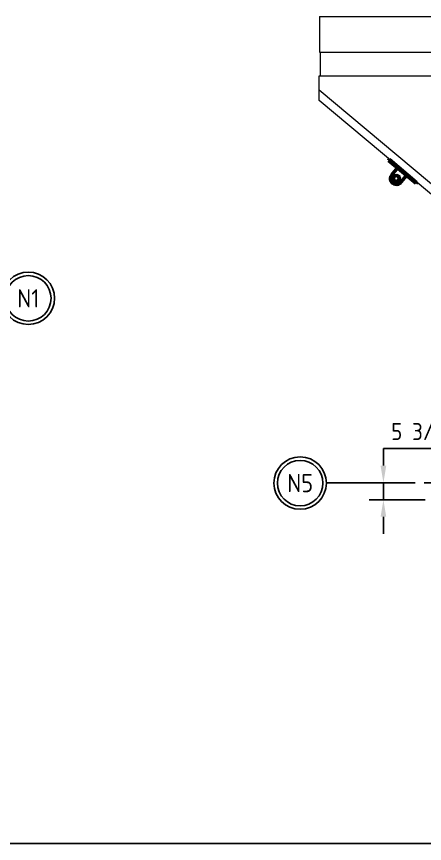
# Model space of a CAD drawing. Header units: inches. Extents: x 0 to 4731, y 0 to 1632.
# Drawn here: x 1370.6 to 1508.3, y 392.9 to 672.3 of the extents above; entities that cross this region are included whole.
import ezdxf
from ezdxf.enums import TextEntityAlignment as Align

# ---------------------------------------------------------------- set-up
doc = ezdxf.new("R2010")
doc.units = ezdxf.units.IN
doc.header["$LTSCALE"] = 48
doc.header["$MEASUREMENT"] = 0
doc.linetypes.add('CENTER', pattern=[2, 1.25, -0.25, 0.25, -0.25])
for name, color, linetype, lineweight in [('AM_0', 7, 'Continuous', 50), ('AM_4', 93, 'Continuous', 25), ('AM_5', 92, 'Continuous', 25), ('AM_6', 140, 'Continuous', 35), ('AM_7', 142, 'CENTER', 25), ('Equipment-AM_0', 7, 'Continuous', 50), ('Equipment-AM_5', 92, 'Continuous', 25)]:
    doc.layers.add(name, color=color, linetype=linetype, lineweight=lineweight)
doc.styles.add('ISOCP', font='ISOCP.SHX')
doc.styles.get("Standard").update_dxf_attribs({"font": 'ROMANS.SHX', "width": 0.7})
doc.styles.add('XT07_0', font='isocp.shx', dxfattribs={"width": 0.9, "height": 7})
doc.dimstyles.new('METSOPOWER_ANSI$0', dxfattribs={"dimtxt": 0.12, "dimasz": 0.12, "dimexe": 0.1, "dimexo": 0.05, "dimgap": 0.06, "dimtad": 1, "dimtoh": 1, "dimdec": 5, "dimzin": 12, "dimdsep": 46, "dimlunit": 4, "dimtxsty": 'Standard', "dimcen": 0, "dimclrd": 256, "dimclre": 256, "dimclrt": 140, "dimadec": 0, "dimazin": 2, "dimtp": 0.1, "dimtm": 0.1, "dimtfac": 0.71, "dimtdec": 5, "dimtmove": 0, "dimatfit": 3, "dimfxl": 1, "dimfrac": 2, "dimtzin": 7, "dimlwd": -1, "dimlwe": -1, "dimarcsym": 1})

# ---------------------------------------------------------------- blocks, each defined once
blk = doc.blocks.new('XA16S')
at = {"layer": 'AM_4'}
for radius in [7.5, 6.5]:
    blk.add_circle((0, -7.5), radius, dxfattribs=at)
at = {"layer": 'AM_6', "style": 'XT07_0', "width": 0.9}
blk.add_attdef('?', text='', height=7, dxfattribs=at).set_placement((0, -7.5), align=Align.MIDDLE)
blk = doc.blocks.new('*D497')
at = {"layer": 'Defpoints', "color": 0, "transparency": 16777216}
for p in [(1475.18, 514.78), (1494.44, 514.78), (1510.93, 509.03)]:
    blk.add_point(p, dxfattribs=at)
at = {"layer": 'Equipment-AM_5', "linetype": 'ByBlock', "transparency": 16777216}
for p, q in [((1494.44, 520.54), (1494.44, 526.3)), ((1494.44, 526.3), (1518.06, 526.3)), ((1477.58, 514.78), (1499.24, 514.78)), ((1494.44, 509.03), (1494.44, 514.78)), ((1508.53, 509.03), (1489.64, 509.03)), ((1494.44, 503.27), (1494.44, 497.51))]:
    blk.add_line(p, q, dxfattribs=at)
at = {"layer": 'Equipment-AM_5', "transparency": 16777216}
for points in [[(1493.48, 520.54), (1495.4, 520.54), (1494.44, 514.78)], [(1493.48, 503.27), (1495.4, 503.27), (1494.44, 509.03)]]:
    blk.add_solid(points, dxfattribs=at)
at = {"layer": 'Equipment-AM_5', "color": 140, "transparency": 16777216, "insert": (1507.69, 532.06), "char_height": 5.76, "attachment_point": 5, "style": 'ISOCP', "bg_fill": 3, "box_fill_scale": 1.25, "bg_fill_color": 256, "bg_fill_true_color": 13158600, "bg_fill_transparency": 0}
blk.add_mtext('5 3/4"', dxfattribs=at)

msp = doc.modelspace()

# ---------------------------------------------------------------- linework, layer by layer
at = {"layer": 'AM_0'}
for p, q in [((1496.192521, 623.669463), (1496.433151, 623.957078)), ((1496.192521, 623.669463), (1496.195209, 623.667215)), ((1496.195209, 623.667215), (1496.435838, 623.95483)), ((1496.195209, 623.667215), (1496.204781, 623.659206)), ((1496.204781, 623.659206), (1496.445411, 623.946821)), ((1496.204781, 623.659206), (1496.207468, 623.656958)), ((1496.207468, 623.656958), (1496.448098, 623.944573)), ((1496.207468, 623.656958), (1505.4112, 615.95679)), ((1496.448098, 623.944573), (1505.651829, 616.244405)), ((1499.206672, 621.147718), (1497.281638, 618.846795)), ((1499.206688, 621.147704), (1497.281655, 618.846781)), ((1497.267868, 618.858316), (1497.267885, 618.858302)), ((1497.281638, 618.846795), (1497.281655, 618.846781)), ((1500.349552, 616.28007), (1502.274585, 618.580993)), ((1497.518478, 616.040998), (1497.518461, 616.041011)), ((1497.532248, 616.029477), (1497.532231, 616.029491)), ((1505.4112, 615.95679), (1505.651829, 616.244405))]:
    msp.add_line(p, q, dxfattribs=at)
msp.add_circle((1498.815603, 617.563426), 1, dxfattribs=at)
for centre, radius, start, end in [((1498.815587, 617.563439), 2, 140.08295356, 230.08295356), ((1498.815603, 617.563426), 2, 140.08295356, 320.08295356), ((1498.801817, 617.57496), 1, 230.59792794, 49.56797901), ((1498.815587, 617.563439), 1, 230.08295356, 50.08295356)]:
    msp.add_arc(centre, radius, start, end, dxfattribs=at)
at = {"layer": 'AM_4'}
msp.add_line((35.433072, 392.888026), (1736.409396, 392.888026), dxfattribs=at)
at = {"layer": 'AM_7', "ltscale": 0.25}
msp.add_line((1553.187867, 514.780171), (1475.183985, 514.780171), dxfattribs=at)
at = {"layer": 'Equipment-AM_0', "lineweight": 18}
for p, q in [((1472.854229, 672.280171), (1472.854229, 660.280171)), ((1472.854229, 672.280171), (1533.604229, 672.280171)), ((1472.854229, 660.280171), (1533.604229, 660.280171)), ((1473.041729, 660.280171), (1473.041729, 652.280171)), ((1472.729229, 647.567811), (1472.729229, 652.280171)), ((1472.729229, 652.280171), (1533.479229, 652.280171)), ((1472.729229, 647.567811), (1533.479229, 596.592508)), ((1472.729229, 643.899007), (1472.729229, 647.567811)), ((1532.515896, 593.732037), (1472.729229, 643.899007))]:
    msp.add_line(p, q, dxfattribs=at)

# ---------------------------------------------------------------- block references
at = {"layer": 'AM_5', "ltscale": 5}
ref = msp.add_blockref('XA16S', (1365.685927, 577.078675), dxfattribs=dict(at, xscale=1.181102362204724, yscale=1.181102362204724, zscale=1.181102362204724, rotation=90))
ref.add_attrib('?', 'N1', dxfattribs={"layer": 'AM_6', "height": 6.1515748, "style": 'XT07_0'}).set_placement((1374.544195, 577.078675), align=Align.MIDDLE)
ref = msp.add_blockref('XA16S', (1457.46745, 514.649546), dxfattribs=dict(at, xscale=1.181102362204724, yscale=1.181102362204724, zscale=1.181102362204724, rotation=90))
ref.add_attrib('?', 'N5', dxfattribs={"layer": 'AM_6', "height": 6.1515748, "style": 'XT07_0'}).set_placement((1466.325717, 514.649546), align=Align.MIDDLE)

# ---------------------------------------------------------------- next in the draw order: dimensions: what is measured, and where the dimension line sits
at = {"layer": 'Equipment-AM_5'}
dim = msp.add_linear_dim(base=(1494.442138, 514.780171), p1=(1510.934501, 509.030171), p2=(1475.183985, 514.780171), angle=90, dimstyle='METSOPOWER_ANSI$0', override={"dimscale": 48, "dimzin": 15, "dimtxsty": 'ISOCP', "dimtfill": 1}, dxfattribs=at)
dim.commit()
dim.dimension.update_dxf_attribs({"geometry": '*D497', "text_midpoint": (1507.690138, 532.060171)})

doc.saveas('drawing.dxf')
